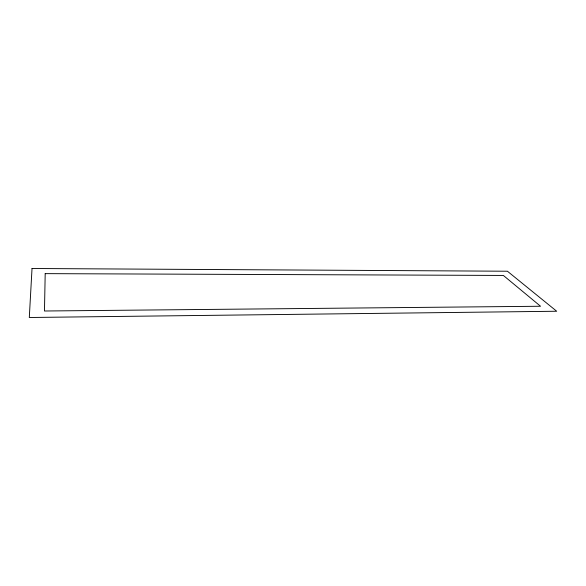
<?xml version="1.0" encoding="UTF-8"?>
<svg xmlns="http://www.w3.org/2000/svg" width="586" height="586" viewBox="0 0 586 586"><rect width="100%" height="100%" fill="white"/><g stroke="black" fill="none" stroke-linecap="round" stroke-linejoin="round"><path stroke-width="0.88" d="M45.195 273.64L44.47 311.005L540.548 306.251L503.359 275.442L45.195 273.64M32.025 268.498L29.3 317.502L556.7 311.247L507.417 271.23L32.025 268.498"/></g></svg>
